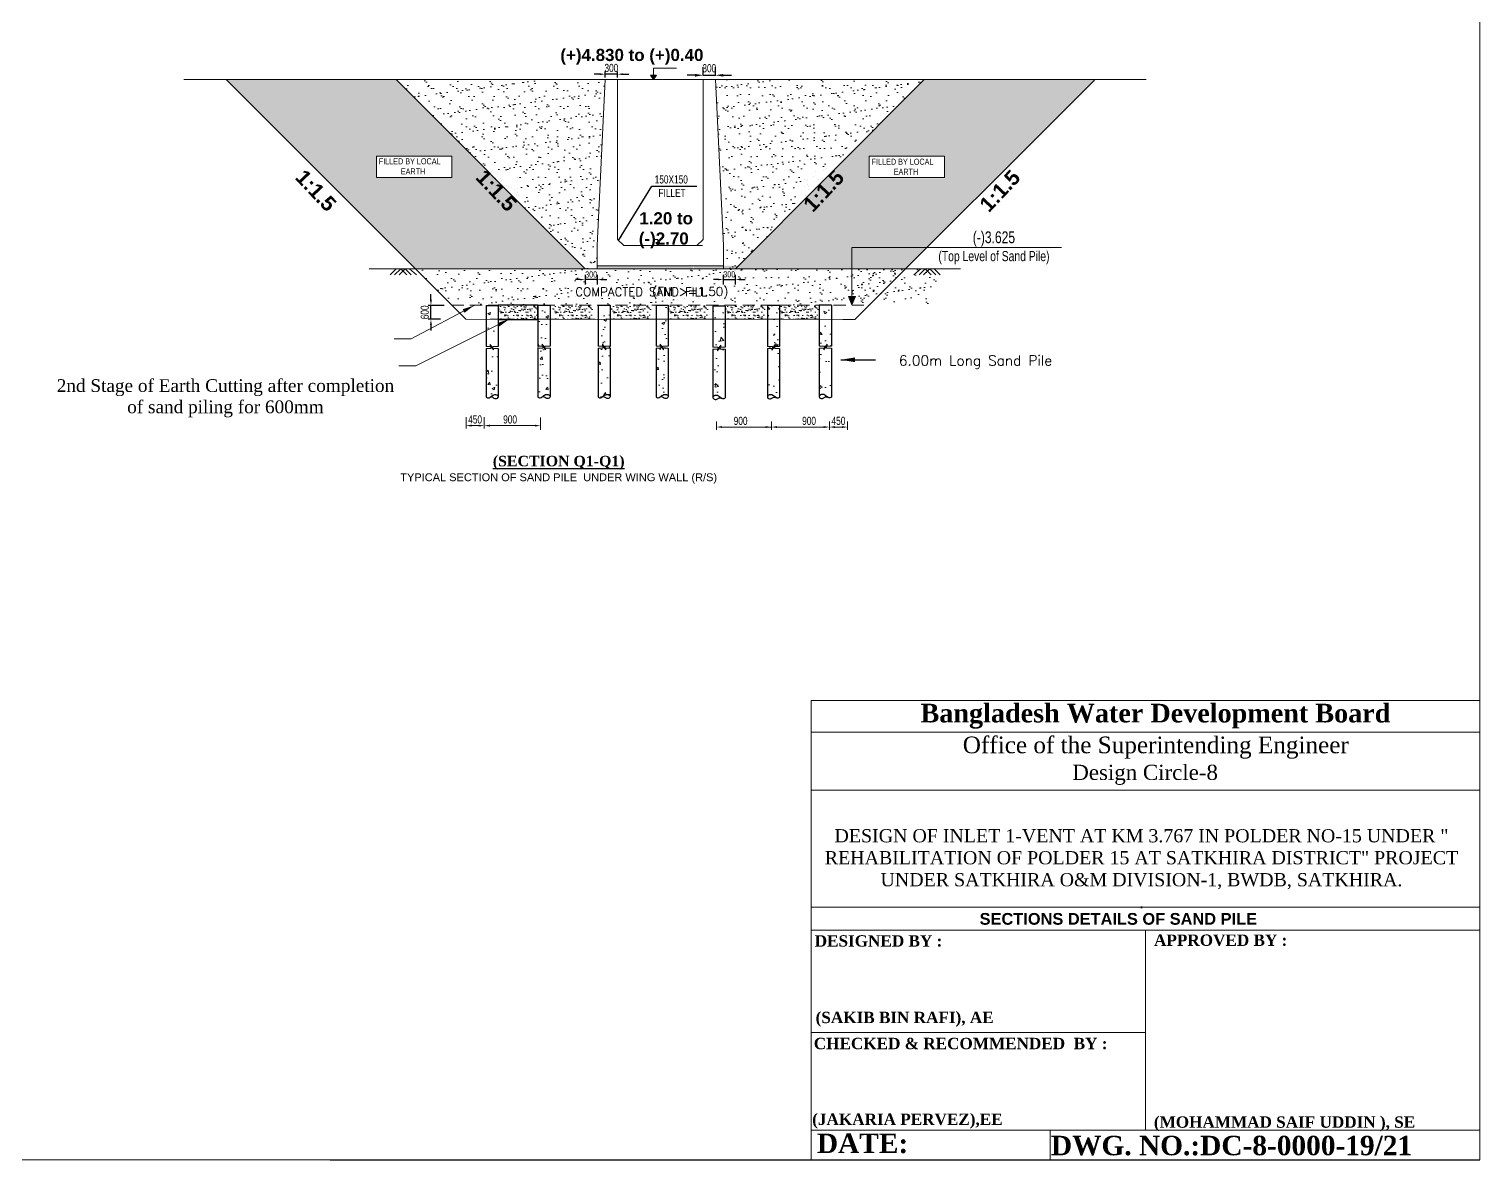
# Model space of a CAD drawing. Header units: inches. Extents: x -1277702 to 350617, y -622745 to 1282697.
# Drawn here: x -422908 to -387005, y 891317 to 919284 of the extents above; entities that cross this region are included whole.
import ezdxf

# ---------------------------------------------------------------- set-up
doc = ezdxf.new("R2010")
doc.units = ezdxf.units.IN
doc.header["$LTSCALE"] = 600
doc.header["$MEASUREMENT"] = 0
doc.linetypes.add('DASHED', pattern=[0.75, 0.5, -0.25])
for name, color, linetype, lineweight in [('DIM', 140, 'Continuous', 15), ('HATCH', 252, 'Continuous', 5), ('Left Bank Profile', 7, 'Continuous', 25), ('LINE', 7, 'Continuous', 20)]:
    doc.layers.add(name, color=color, linetype=linetype, lineweight=lineweight)
for name, color, linetype in [('P1', 7, 'Continuous'), ('TEXT', 7, 'Continuous'), ('TXT', 2, 'Continuous')]:
    doc.layers.add(name, color=color, linetype=linetype)
doc.styles.add('arial', font='swisscl.ttf')
doc.styles.add('BIG', font='ROMANT.SHX')
doc.styles.add('DIM', font='isocp3.shx')
doc.styles.add('dimText', font='ARIALN.TTF')
doc.dimstyles.new('3', dxfattribs={"dimtxt": 225, "dimasz": 350, "dimexe": 100, "dimexo": 25, "dimgap": 9, "dimtad": 0, "dimdec": 0, "dimzin": 0, "dimdsep": 46, "dimtxsty": 'Standard', "dimcen": 0, "dimclrd": 5, "dimclre": 6, "dimclrt": 1, "dimadec": 0, "dimazin": 0, "dimtfac": 1, "dimtdec": 0, "dimtofl": 0, "dimtmove": 2, "dimatfit": 3, "dimfxl": 1, "dimfrac": 1, "dimtolj": 1, "dimtzin": 0, "dimarcsym": 0})
doc.dimstyles.new('dim_100', dxfattribs={"dimtxt": 200, "dimasz": 200, "dimexe": 200, "dimexo": 100, "dimgap": 70, "dimtad": 1, "dimdec": 0, "dimzin": 0, "dimdsep": 46, "dimtxsty": 'DIM', "dimcen": 150, "dimclrd": 5, "dimclre": 5, "dimclrt": 7, "dimadec": 0, "dimazin": 0, "dimtfac": 1, "dimtdec": 0, "dimtmove": 0, "dimatfit": 3, "dimfxl": 20, "dimtolj": 1, "dimtzin": 0, "dimarcsym": 0})
doc.dimstyles.new('dim_230', dxfattribs={"dimtxt": 460, "dimasz": 460, "dimexe": 230, "dimexo": 100, "dimgap": 100, "dimtad": 1, "dimdec": 0, "dimzin": 0, "dimdsep": 46, "dimtxsty": 'dimText', "dimcen": 0.09, "dimclrd": 256, "dimclre": 256, "dimclrt": 7, "dimadec": 0, "dimazin": 0, "dimtfac": 1, "dimtdec": 0, "dimtofl": 0, "dimtmove": 0, "dimatfit": 3, "dimfxl": 1, "dimtolj": 1, "dimtzin": 0, "dimlwd": -1, "dimlwe": -1, "dimarcsym": 0})
doc.dimstyles.new('dim_60', dxfattribs={"dimtxt": 120, "dimasz": 120, "dimexe": 60, "dimexo": 60, "dimgap": 50, "dimtad": 1, "dimdec": 0, "dimzin": 0, "dimdsep": 46, "dimtxsty": 'DIM', "dimcen": 0.09, "dimclrd": 5, "dimclre": 5, "dimclrt": 7, "dimadec": 0, "dimazin": 0, "dimtfac": 1, "dimtdec": 0, "dimtmove": 0, "dimatfit": 3, "dimfxl": 1, "dimtolj": 1, "dimtzin": 0, "dimarcsym": 0})
doc.dimstyles.new('dim_70', dxfattribs={"dimtxt": 140, "dimasz": 140, "dimexe": 70, "dimexo": 40, "dimgap": 50, "dimtad": 1, "dimdec": 0, "dimzin": 0, "dimdsep": 46, "dimtxsty": 'arial', "dimcen": 0.09, "dimclrd": 5, "dimclre": 5, "dimclrt": 7, "dimadec": 0, "dimazin": 0, "dimtfac": 1, "dimtdec": 0, "dimtmove": 0, "dimatfit": 3, "dimfxl": 1, "dimtolj": 1, "dimtzin": 0, "dimarcsym": 0})

# ---------------------------------------------------------------- blocks, each defined once
blk = doc.blocks.new('*D56')
at = {"layer": 'DEFPOINTS', "color": 0, "ltscale": 50}
for p in [(-408648, 918167), (-408648, 918042), (-408348, 918042)]:
    blk.add_point(p, dxfattribs=at)
at = {"layer": 'HATCH', "color": 5, "lineweight": -2, "ltscale": 50}
for p, q in [((-408788, 918167), (-408928, 918167)), ((-408648, 918082), (-408648, 918237)), ((-408348, 918167), (-408648, 918167)), ((-408348, 918082), (-408348, 918237)), ((-408208, 918167), (-408068, 918167))]:
    blk.add_line(p, q, dxfattribs=at)
at = {"layer": 'HATCH', "color": 5, "ltscale": 50}
for points in [[(-408788, 918190), (-408788, 918144), (-408648, 918167)], [(-408208, 918190), (-408208, 918144), (-408348, 918167)]]:
    blk.add_solid(points, dxfattribs=at)
at = {"layer": 'HATCH', "color": 7, "ltscale": 50, "insert": (-408498, 918320), "char_height": 200, "attachment_point": 5, "style": 'arial'}
blk.add_mtext('\\A1;300', dxfattribs=at)
blk = doc.blocks.new('*D57')
at = {"layer": 'DEFPOINTS', "color": 0, "ltscale": 500}
for p in [(-409148, 913357), (-409148, 913087), (-408848, 913357)]:
    blk.add_point(p, dxfattribs=at)
at = {"layer": 'DIM', "color": 5, "lineweight": -2, "ltscale": 500}
for p, q in [((-409268, 913087), (-409388, 913087)), ((-409148, 913207), (-409148, 912967)), ((-408848, 913087), (-409148, 913087)), ((-408848, 913207), (-408848, 912967)), ((-408728, 913087), (-408608, 913087))]:
    blk.add_line(p, q, dxfattribs=at)
at = {"layer": 'DIM', "color": 5, "ltscale": 500}
for points in [[(-409268, 913107), (-409268, 913067), (-409148, 913087)], [(-408728, 913107), (-408728, 913067), (-408848, 913087)]]:
    blk.add_solid(points, dxfattribs=at)
at = {"layer": 'DIM', "color": 7, "ltscale": 500, "insert": (-408998, 913214), "char_height": 150, "attachment_point": 5, "style": 'arial'}
blk.add_mtext('\\A1;300', dxfattribs=at)
blk = doc.blocks.new('*D58')
at = {"layer": 'DEFPOINTS', "color": 0, "ltscale": 50}
for p in [(-406225, 918032), (-405925, 918141), (-405925, 918032)]:
    blk.add_point(p, dxfattribs=at)
at = {"layer": 'HATCH', "color": 5, "lineweight": -2, "ltscale": 50}
for p, q in [((-406425, 918141), (-406625, 918141)), ((-406225, 918132), (-406225, 918341)), ((-406225, 918141), (-405925, 918141)), ((-405925, 918132), (-405925, 918341)), ((-405725, 918141), (-405525, 918141))]:
    blk.add_line(p, q, dxfattribs=at)
at = {"layer": 'HATCH', "color": 5, "ltscale": 50}
for points in [[(-406425, 918174), (-406425, 918107), (-406225, 918141)], [(-405725, 918174), (-405725, 918107), (-405925, 918141)]]:
    blk.add_solid(points, dxfattribs=at)
at = {"layer": 'HATCH', "color": 7, "ltscale": 50, "insert": (-406075, 918313), "char_height": 200, "attachment_point": 5, "style": 'arial'}
blk.add_mtext('\\A1;300', dxfattribs=at)
blk = doc.blocks.new('*D59')
at = {"layer": 'DEFPOINTS', "color": 0, "ltscale": 500}
for p in [(-405730, 913358), (-405431, 913358), (-405431, 913089)]:
    blk.add_point(p, dxfattribs=at)
at = {"layer": 'DIM', "color": 5, "lineweight": -2, "ltscale": 500}
for p, q in [((-405850, 913089), (-405970, 913089)), ((-405730, 913209), (-405730, 912969)), ((-405730, 913089), (-405431, 913089)), ((-405431, 913209), (-405431, 912969)), ((-405311, 913089), (-405191, 913089))]:
    blk.add_line(p, q, dxfattribs=at)
at = {"layer": 'DIM', "color": 5, "ltscale": 500}
for points in [[(-405850, 913109), (-405850, 913069), (-405730, 913089)], [(-405311, 913109), (-405311, 913069), (-405431, 913089)]]:
    blk.add_solid(points, dxfattribs=at)
at = {"layer": 'DIM', "color": 7, "ltscale": 500, "insert": (-405581, 913216), "char_height": 150, "attachment_point": 5, "style": 'arial'}
blk.add_mtext('\\A1;300', dxfattribs=at)
blk = doc.blocks.new('RT')
at = {"layer": 'DIM', "ltscale": 50}
h = blk.add_hatch(dxfattribs=at)
h.set_pattern_fill('AR-CONC', color=8, scale=100, style=0)
h.set_pattern_definition([(50, (-3013919.5, 641592.65), (717.26018, -62.75213), [75, -825]), (355, (-3013919.5, 641592.65), (-138.75133, 752.19213), [60, -660]), (100.4514, (-3013859.75, 641587.4), (578.50938, 689.43954), [63.74019, -701.14211]), (46.1842, (-3013919.5, 641792.65), (1067.24105, -165.51901), [112.5, -1237.5]), (96.6356, (-3013830.6, 641778.9), (934.6627, 974.11787), [95.6103, -1051.713]), (351.1842, (-3013919.5, 641792.7), (934.66195, 974.1186), [90, -990]), (21, (-3013819.5, 641742.65), (596.90705, -402.61889), [75, -825]), (326, (-3013819.5, 641742.65), (243.31533, 725.15005), [60, -660]), (71.4514, (-3013769.8, 641709.1), (840.22263, 322.5305), [63.74019, -701.14211]), (37.5, (-3013919.52, 641592.65), (12.159855, 332.893854), [0, -652, 0, -670, 0, -662.5]), (7.5, (-3013919.52, 641592.65), (263.069537, 394.41171), [0, -382, 0, -637, 0, -252.5]), (327.5, (-3014142.52, 641592.65), (533.822436, -22.554872), [0, -250, 0, -780, 0, -1035]), (317.5, (-3014242.52, 641592.65), (583.18617, 100.10498), [0, -325, 0, -518, 0, -735])])
h.paths.add_polyline_path([(150, -2269), (138, -2291), (119, -2305), (97, -2311), (74, -2310), (52, -2302), (33, -2290), (15, -2276), (-6, -2267), (-29, -2266), (-52, -2273), (-64, -2281), (-86, -2289), (-109, -2290), (-130, -2283), (-150, -2271), (-150, 0), (150, 0)])
for points in [[(-150, -1014), (-44, -1014), (-44, -966), (22, -1055), (22, -1014), (150, -1014)], [(-150, -1063), (-29, -1063), (-29, -1015), (38, -1103), (38, -1063), (150, -1063)]]:
    blk.add_lwpolyline(points, dxfattribs=at)
at = {"layer": 'P1', "ltscale": 50}
for points in [[(-150, 0), (-150, -1014)], [(-150, 0), (150, 0)], [(150, 0), (150, -1014)], [(-150, -1063), (-150, -2271)], [(150, -1063), (150, -2253)]]:
    blk.add_lwpolyline(points, dxfattribs=at)
blk.add_spline([(-150, -2271), (-115, -2289), (-72, -2284), (-23, -2252), (15, -2223), (67, -2207), (106, -2210), (132, -2224), (144, -2239), (150, -2253), (150, -2266), (123, -2303), (73, -2309), (38, -2293), (10, -2273), (-18, -2265), (-51, -2273)], degree=3, dxfattribs=at)
blk = doc.blocks.new('PILE.5')
at = {"layer": 'HATCH', "color": 5}
blk.add_blockref('RT', (0, 0), dxfattribs=at)
blk = doc.blocks.new('*D60')
at = {"layer": 'DEFPOINTS', "color": 0, "ltscale": 50}
for p in [(-412963, 912451), (-412593, 912451), (-412684, 912105)]:
    blk.add_point(p, dxfattribs=at)
at = {"layer": 'HATCH', "color": 5, "lineweight": -2, "ltscale": 50}
for p, q in [((-412963, 912591), (-412963, 912731)), ((-412633, 912451), (-413033, 912451)), ((-412963, 912105), (-412963, 912451)), ((-412724, 912105), (-413033, 912105)), ((-412963, 911965), (-412963, 911825))]:
    blk.add_line(p, q, dxfattribs=at)
at = {"layer": 'HATCH', "color": 5, "ltscale": 50}
for points in [[(-412987, 912591), (-412940, 912591), (-412963, 912451)], [(-412987, 911965), (-412940, 911965), (-412963, 912105)]]:
    blk.add_solid(points, dxfattribs=at)
at = {"layer": 'HATCH', "color": 7, "ltscale": 50, "insert": (-413116, 912278), "char_height": 200, "attachment_point": 5, "rotation": 90, "style": 'arial'}
blk.add_mtext('\\A1;600', dxfattribs=at)

msp = doc.modelspace()

# ---------------------------------------------------------------- hatches: boundary and pattern name
at = {"layer": 'DIM', "ltscale": 500}
h = msp.add_hatch(color=15, dxfattribs=at)
h.dxf.hatch_style = 1
h.paths.add_polyline_path([(-407454.14096, 918142.79783), (-407528.70382, 918142.79783), (-407454.14096, 918031.94213)])
h.paths.add_polyline_path([(-407379.57809, 918142.79783), (-407454.14096, 918142.79783), (-407454.14096, 918031.94213)])
h = msp.add_hatch(color=15, dxfattribs=at)
h.dxf.hatch_style = 1
h.paths.add_polyline_path([(-407347.02601, 914005.84593), (-407396.73459, 914005.84593), (-407347.02601, 913931.94213)])
h.paths.add_polyline_path([(-407297.31743, 914005.84593), (-407347.02601, 914005.84593), (-407347.02601, 913931.94213)])
h = msp.add_hatch(color=8, dxfattribs=at)
h.dxf.hatch_style = 1
h.paths.add_polyline_path([(-402459.69937, 912666.97369), (-402546.5579, 912666.97369), (-402633.41642, 912666.97369), (-402546.5579, 912459.63293)])
at = {"layer": 'LINE', "ltscale": 50}
h = msp.add_hatch(dxfattribs=at)
h.set_pattern_fill('AR-SAND', color=0, scale=80, style=0)
h.set_pattern_definition([(37.5, (875924.14, 1508256.83), (-5.039469, 154.145902), [0, -121.6, 0, -136, 0, -130]), (7.5, (875924.14, 1508256.83), (141.582136, 225.771685), [0, -65.6, 0, -109.6, 0, -42]), (327.5, (875825.74, 1508256.83), (249.131349, 0.452724), [0, -40, 0, -144, 0, -188]), (317.5, (875825.74, 1508256.83), (240.490128, 70.214045), [0, -20, 0, -94.4, 0, -108])])
h.paths.add_polyline_path([(-413822.82912, 918031.94213), (-418025.3135, 918031.94213), (-413350.3135, 913356.94213), (-409147.82912, 913356.94213)])
h.paths.add_polyline_path([(-412443.24438, 915609.42883), (-414310.8712, 915609.42883), (-414310.8712, 916143.70173), (-412443.24438, 916143.70173)], flags=16)
h.paths.add_polyline_path([(-414308.85368, 915604.46497), (-412440.29979, 915604.46497), (-412440.29979, 916163.57139), (-414308.85368, 916163.57139)], flags=24)
h = msp.add_hatch(dxfattribs=at)
h.set_pattern_fill('AR-SAND', color=4, scale=200, style=0)
h.set_pattern_definition([(37.5, (-1474629.74, 2384197.3), (-12.59867, 385.364754), [0, -304, 0, -340, 0, -325]), (7.5, (-1474629.74, 2384197.3), (353.95534, 564.42921), [0, -164, 0, -274, 0, -105]), (327.5, (-1474875.74, 2384197.3), (622.82837, 1.13181), [0, -100, 0, -360, 0, -470]), (317.5, (-1474875.74, 2384197.3), (601.22532, 175.53511), [0, -50, 0, -236, 0, -270])])
h.paths.add_polyline_path([(-408647.82912, 918031.94213), (-413822.82912, 918031.94213), (-409146.91651, 913356.02951), (-408847.82912, 913355.96474), (-408847.82912, 913931.94213)])
h = msp.add_hatch(dxfattribs=at)
h.set_pattern_fill('AR-SAND', color=4, scale=200, style=0)
h.set_pattern_definition([(37.5, (-1476706.74, 2384197.3), (-12.59867, 385.364754), [0, -304, 0, -340, 0, -325]), (7.5, (-1476706.74, 2384197.3), (353.95534, 564.42921), [0, -164, 0, -274, 0, -105]), (327.5, (-1476952.74, 2384197.3), (622.82837, 1.13181), [0, -100, 0, -360, 0, -470]), (317.5, (-1476952.74, 2384197.3), (601.22532, 175.53511), [0, -50, 0, -236, 0, -270])])
h.paths.add_polyline_path([(-405918.699, 918031.94213), (-400743.699, 918031.94213), (-405419.61162, 913356.02951), (-405718.699, 913355.96474), (-405718.699, 913931.94213)])
h = msp.add_hatch(dxfattribs=at)
h.set_pattern_fill('AR-SAND', color=0, scale=80, style=0)
h.set_pattern_definition([(37.5, (873632.24, 1508247.58), (-5.039469, 154.145902), [0, -121.6, 0, -136, 0, -130]), (7.5, (873632.24, 1508247.58), (141.582136, 225.771685), [0, -65.6, 0, -109.6, 0, -42]), (327.5, (873533.84, 1508247.58), (249.131349, 0.452724), [0, -40, 0, -144, 0, -188]), (317.5, (873533.84, 1508247.58), (240.490128, 70.214045), [0, -20, 0, -94.4, 0, -108])])
h.paths.add_polyline_path([(-400255.65693, 915609.42883), (-402115.0182, 915609.42883), (-402115.0182, 915595.20917), (-400246.46432, 915595.20917), (-400246.46432, 916154.31558), (-402115.0182, 916154.31558), (-402115.0182, 916143.70173), (-400255.65693, 916143.70173)])
h.paths.add_polyline_path([(-400255.65693, 915609.42883), (-402112.07362, 915609.42883), (-402112.07362, 915600.17302), (-400244.4468, 915600.17302), (-400244.4468, 916134.44592), (-400255.65693, 916134.44592)])
h.paths.add_polyline_path([(-402123.28375, 916143.70173), (-400255.65693, 916143.70173), (-400255.65693, 915609.42883), (-402123.28375, 915609.42883)])
h.paths.add_polyline_path([(-400755.86945, 918031.94213), (-396538.38428, 918031.06611), (-401212.50826, 913356.94213), (-405423.80706, 913364.00452)])
at = {"layer": 'LINE', "lineweight": 15}
h = msp.add_hatch(dxfattribs=at)
h.set_pattern_fill('AR-CONC', color=1, scale=20, style=0)
h.set_pattern_definition([(50, (-696482.33, 878491.74), (143.452037, -12.550427), [15, -165]), (355, (-696482.33, 878491.74), (-27.75027, 150.43843), [12, -132]), (100.451444, (-696470.37, 878490.7), (115.70177, 137.888), [12.74804, -140.22842]), (46.1842, (-696482.33, 878531.74), (213.44827, -33.10386), [22.5, -247.5]), (96.635635, (-696464.54, 878528.99), (186.93239, 194.82372), [19.12207, -210.34275]), (351.18416, (-696482.33, 878531.74), (186.93239, 194.82372), [18, -198]), (21, (-696462.33, 878521.74), (119.38141, -80.52378), [15, -165]), (326, (-696462.33, 878521.74), (48.66307, 145.03001), [12, -132]), (71.451445, (-696452.38, 878515.03), (168.044475, 64.50623), [12.74804, -140.22842]), (37.5, (-696482.33, 878491.745), (2.431971, 66.578771), [0, -130.4, 0, -134, 0, -132.5]), (7.5, (-696482.33, 878491.745), (52.613907, 78.882342), [0, -76.4, 0, -127.4, 0, -50.5]), (327.5, (-696526.93, 878491.745), (106.764487, -4.510974), [0, -50, 0, -156, 0, -207]), (317.5, (-696546.93, 878491.745), (116.637234, 20.020996), [0, -65, 0, -103.6, 0, -147])])
h.paths.add_polyline_path([(-406477.21208, 913356.94213), (-406477.21208, 913431.94213), (-408847.82912, 913431.94213), (-408847.82912, 913356.94213)])
h.paths.add_polyline_path([(-403683.24226, 913356.94213), (-403683.24226, 913431.94213), (-406453.2484, 913431.94213), (-406462.55686, 913355.44963)])
at = {"layer": 'LINE', "ltscale": 50}
h = msp.add_hatch(dxfattribs=at)
h.set_pattern_fill('AR-SAND', color=4, scale=200, style=0)
h.set_pattern_definition([(37.5, (-1475363.44, 2392221.2), (-12.59867, 385.364754), [0, -304, 0, -340, 0, -325]), (7.5, (-1475363.44, 2392221.2), (353.95534, 564.42921), [0, -164, 0, -274, 0, -105]), (327.5, (-1475609.44, 2392221.2), (622.82837, 1.13181), [0, -100, 0, -360, 0, -470]), (317.5, (-1475609.44, 2392221.2), (601.22532, 175.53511), [0, -50, 0, -236, 0, -270])])
h.paths.add_polyline_path([(-413350.3135, 913356.94213), (-412448.60327, 912455.2319), (-400471.39865, 912455.2319), (-400469.5579, 912459.63293), (-400556.41642, 912667.30227), (-400470.29699, 912666.97648), (-400472.75642, 913356.94213)])
h.paths.add_polyline_path([(-409200.72817, 913327.86974), (-408794.93008, 913327.86974), (-408794.93008, 913099.59552), (-409200.72817, 913099.59552)], flags=24)
h.paths.add_polyline_path([(-403706.54012, 913329.41085), (-403300.74203, 913329.41085), (-403300.74203, 913101.13664), (-403706.54012, 913101.13664)], flags=24)
h.paths.add_polyline_path([(-405396.86019, 912533.19367), (-403105.71733, 912533.19367), (-403105.71733, 913021.97081), (-405396.86019, 913021.97081)], flags=24)
h.paths.add_polyline_path([(-409413.23536, 912624.2408), (-405365.54965, 912624.2408), (-405365.54965, 912945.0008), (-409413.23536, 912945.0008)], flags=24)
h = msp.add_hatch(dxfattribs=at)
h.set_pattern_fill('AR-SAND', color=4, scale=200, style=0)
h.set_pattern_definition([(37.5, (-1477440.44, 2392221.2), (-12.59867, 385.364754), [0, -304, 0, -340, 0, -325]), (7.5, (-1477440.44, 2392221.2), (353.95534, 564.42921), [0, -164, 0, -274, 0, -105]), (327.5, (-1477686.44, 2392221.2), (622.82837, 1.13181), [0, -100, 0, -360, 0, -470]), (317.5, (-1477686.44, 2392221.2), (601.22532, 175.53511), [0, -50, 0, -236, 0, -270])])
h.paths.add_polyline_path([(-401212.50826, 913356.94213), (-402549.75642, 913356.94213), (-402547.29699, 912666.97648), (-402546.5579, 912666.97369), (-402459.69937, 912667.30227), (-402546.5579, 912459.63293), (-402114.21849, 912455.2319)])
h = msp.add_hatch(dxfattribs=at)
h.set_pattern_fill('AR-SAND', color=0, scale=80, style=0)
h.set_pattern_definition([(37.5, (334354.61, -170646.43), (-5.039469, 154.145902), [0, -121.6, 0, -136, 0, -130]), (7.5, (334354.61, -170646.43), (141.582136, 225.771685), [0, -65.6, 0, -109.6, 0, -42]), (327.5, (334256.21, -170646.43), (249.131349, 0.452724), [0, -40, 0, -144, 0, -188]), (317.5, (334256.21, -170646.43), (240.49013, 70.214045), [0, -20, 0, -94.4, 0, -108])])
h.paths.add_polyline_path([(-410314.08038, 912104.76121), (-410314.08038, 912455.2319), (-411300.36968, 912455.2319), (-411300.36968, 912104.76121)])
h = msp.add_hatch(dxfattribs=at)
h.set_pattern_fill('AR-SAND', color=0, scale=80, style=0)
h.set_pattern_definition([(37.5, (335708.88, -170646.43), (-5.039469, 154.145902), [0, -121.6, 0, -136, 0, -130]), (7.5, (335708.88, -170646.43), (141.582136, 225.771685), [0, -65.6, 0, -109.6, 0, -42]), (327.5, (335610.48, -170646.43), (249.131349, 0.452724), [0, -40, 0, -144, 0, -188]), (317.5, (335610.48, -170646.43), (240.49013, 70.214045), [0, -20, 0, -94.4, 0, -108])])
h.paths.add_polyline_path([(-408959.81226, 912104.76121), (-408959.81226, 912455.2319), (-409946.10156, 912455.2319), (-409946.10156, 912104.76121)])
h = msp.add_hatch(dxfattribs=at)
h.set_pattern_fill('AR-SAND', color=0, scale=80, style=0)
h.set_pattern_definition([(37.5, (337148.16, -170646.43), (-5.039469, 154.145902), [0, -121.6, 0, -136, 0, -130]), (7.5, (337148.16, -170646.43), (141.582136, 225.771685), [0, -65.6, 0, -109.6, 0, -42]), (327.5, (337049.76, -170646.43), (249.131349, 0.452724), [0, -40, 0, -144, 0, -188]), (317.5, (337049.76, -170646.43), (240.49013, 70.214045), [0, -20, 0, -94.4, 0, -108])])
h.paths.add_polyline_path([(-407520.53816, 912104.76121), (-407520.53816, 912455.2319), (-408506.82747, 912455.2319), (-408506.82747, 912104.76121)])
h = msp.add_hatch(dxfattribs=at)
h.set_pattern_fill('AR-SAND', color=0, scale=80, style=0)
h.set_pattern_definition([(37.5, (338558.67, -170646.43), (-5.039469, 154.145902), [0, -121.6, 0, -136, 0, -130]), (7.5, (338558.67, -170646.43), (141.582136, 225.771685), [0, -65.6, 0, -109.6, 0, -42]), (327.5, (338460.27, -170646.43), (249.131349, 0.452724), [0, -40, 0, -144, 0, -188]), (317.5, (338460.27, -170646.43), (240.49013, 70.214045), [0, -20, 0, -94.4, 0, -108])])
h.paths.add_polyline_path([(-406110.02243, 912104.76121), (-406110.02243, 912455.2319), (-407096.31173, 912455.2319), (-407096.31173, 912104.76121)])
h = msp.add_hatch(dxfattribs=at)
h.set_pattern_fill('AR-SAND', color=0, scale=80, style=0)
h.set_pattern_definition([(37.5, (339974.48, -170646.43), (-5.039469, 154.145902), [0, -121.6, 0, -136, 0, -130]), (7.5, (339974.48, -170646.43), (141.582136, 225.771685), [0, -65.6, 0, -109.6, 0, -42]), (327.5, (339876.08, -170646.43), (249.131349, 0.452724), [0, -40, 0, -144, 0, -188]), (317.5, (339876.08, -170646.43), (240.49013, 70.214045), [0, -20, 0, -94.4, 0, -108])])
h.paths.add_polyline_path([(-404694.21691, 912104.76121), (-404694.21691, 912455.2319), (-405680.50621, 912455.2319), (-405680.50621, 912104.76121)])
h = msp.add_hatch(dxfattribs=at)
h.set_pattern_fill('AR-SAND', color=0, scale=80, style=0)
h.set_pattern_definition([(37.5, (341296.87, -170646.43), (-5.039469, 154.145902), [0, -121.6, 0, -136, 0, -130]), (7.5, (341296.87, -170646.43), (141.582136, 225.771685), [0, -65.6, 0, -109.6, 0, -42]), (327.5, (341198.47, -170646.43), (249.131349, 0.452724), [0, -40, 0, -144, 0, -188]), (317.5, (341198.47, -170646.43), (240.49013, 70.214045), [0, -20, 0, -94.4, 0, -108])])
h.paths.add_polyline_path([(-403371.81956, 912104.76121), (-403371.81956, 912455.2319), (-404358.10887, 912455.2319), (-404358.10887, 912104.76121)])

# ---------------------------------------------------------------- linework, layer by layer
at = {"color": 7, "lineweight": 15}
for p, q in [((-408847.82912, 913931.94213), (-408647.82912, 918031.94213)), ((-408347.82912, 914076.38401), (-408347.82912, 918031.94213)), ((-408202.89373, 918031.94213), (-407902.89373, 918031.94213)), ((-406225.24226, 914076.38401), (-406225.24226, 918031.94213)), ((-405725.24226, 913931.94213), (-405925.24226, 918031.94213)), ((-405480.30687, 918031.94213), (-405780.30687, 918031.94213)), ((-408847.82912, 913931.94213), (-408847.82912, 913356.94213)), ((-408347.82912, 914076.38401), (-408192.89859, 913931.94213)), ((-408192.89859, 913931.94213), (-406244.76406, 913931.94213)), ((-406225.24226, 914076.38401), (-406380.17279, 913931.94213)), ((-406244.76406, 913931.94213), (-406380.17279, 913931.94213)), ((-405725.24226, 913931.94213), (-405725.24226, 913356.94213)), ((-408847.82912, 913431.94213), (-406244.76406, 913431.94213)), ((-406244.76406, 913431.94213), (-405725.24226, 913431.94213)), ((-408847.82912, 913356.94213), (-406244.76406, 913356.94213)), ((-406244.76406, 913356.94213), (-405725.24226, 913356.94213))]:
    msp.add_line(p, q, dxfattribs=at)
at = {"color": 7}
msp.add_lwpolyline([(-411300.36968, 912104.76121), (-410314.08038, 912104.76121), (-410314.08038, 912455.2319), (-411300.36968, 912455.2319)], close=True, dxfattribs=at)
at = {"layer": 'DIM', "ltscale": 500}
msp.add_line((-402551.62502, 913881.74084), (-397364.10008, 913878.43888, 0), dxfattribs=at)
for points in [[(-407454.14096, 918031.94213), (-407528.70382, 918142.79783), (-407379.57809, 918142.79783)], [(-407347.02601, 913931.94213), (-407297.31743, 914005.84593), (-407396.73459, 914005.84593)]]:
    msp.add_lwpolyline(points, close=True, dxfattribs=at)
for points in [[(-407452.3437, 918142.79783), (-407452.3437, 918315.97321), (-406887.64539, 918315.97321)], [(-407347.02601, 914005.84593), (-407347.02601, 914081.75699), (-407412.46015, 914081.75699)], [(-402546.5579, 912459.63293), (-402551.60984, 913876.89777)], [(-402546.5579, 912459.63293), (-402633.41642, 912667.30227), (-402546.5579, 912666.97369)], [(-402546.5579, 912459.63293), (-402459.69937, 912667.30227), (-402546.5579, 912666.97369)]]:
    msp.add_lwpolyline(points, dxfattribs=at)
at = {"layer": 'HATCH', "color": 8, "lineweight": 15}
msp.add_line((-407660.53668, 918031.94213), (-407236.96169, 918031.94213), dxfattribs=at)
at = {"layer": 'HATCH', "color": 5, "ltscale": 50}
for p, q in [((-412094.76406, 909688.54475), (-412094.76406, 909406.23559)), ((-411784.76406, 909476.23559), (-411954.76406, 909476.23559)), ((-411644.76406, 909688.54475), (-411644.76406, 909406.23559)), ((-411644.76406, 909675.87508), (-411644.76406, 909406.23559)), ((-410390.80629, 909476.23559), (-411504.76406, 909476.23559)), ((-410250.80629, 909675.87508), (-410250.80629, 909406.23559)), ((-410250.80629, 909570.9652), (-410250.80629, 909371.14546)), ((-405896.74428, 909577.9652), (-405896.74428, 909371.14546)), ((-405896.74428, 909577.9652), (-405896.74428, 909371.14546)), ((-405756.74428, 909441.14546), (-404537.59263, 909441.14546)), ((-404537.59263, 909577.9652), (-404537.59263, 909371.14546)), ((-404537.59263, 909570.9652), (-404537.59263, 909371.14546)), ((-404397.59263, 909441.14546), (-403170.34487, 909441.14546)), ((-403104.05338, 909577.9652), (-403104.05338, 909371.14546)), ((-403104.05338, 909570.9652), (-403104.05338, 909371.14546)), ((-402964.05338, 909441.14546), (-402794.05338, 909441.14546)), ((-402654.05338, 909577.9652), (-402654.05338, 909371.14546))]:
    msp.add_line(p, q, dxfattribs=at)
for points in [[(-414310.8712, 916143.70173), (-412443.24438, 916143.70173), (-412443.24438, 915609.42883), (-414310.8712, 915609.42883)], [(-400255.65693, 916143.70173), (-402123.28375, 916143.70173), (-402123.28375, 915609.42883), (-400255.65693, 915609.42883)]]:
    msp.add_lwpolyline(points, close=True, dxfattribs=at)
msp.add_lwpolyline([(-414489.5389, 913356.94213), (-399862.35181, 913356.94213)], dxfattribs=at)
at = {"layer": 'HATCH', "color": 8, "lineweight": 15}
for points in [[(-413821.9832, 913355.40101), (-413971.78402, 913205.60019)], [(-413711.68991, 913355.40101), (-413861.49074, 913205.60019)], [(-413601.39663, 913355.40101), (-413751.19745, 913205.60019)], [(-413711.68991, 913355.40101), (-413561.88909, 913205.60019)], [(-413601.39663, 913355.40101), (-413451.5958, 913205.60019)], [(-413491.10334, 913355.40101), (-413319.38663, 913205.60019)], [(-400842.35843, 913356.94213), (-401014.07514, 913207.14131)], [(-400732.06514, 913356.94213), (-400881.86596, 913207.14131)], [(-400621.77185, 913356.94213), (-400771.57267, 913207.14131)], [(-400732.06514, 913356.94213), (-400582.26432, 913207.14131)], [(-400621.77185, 913356.94213), (-400471.97103, 913207.14131)], [(-400511.47856, 913356.94213), (-400361.67774, 913207.14131)]]:
    msp.add_lwpolyline(points, dxfattribs=at)
at = {"layer": 'HATCH', "color": 5, "ltscale": 50}
for points in [[(-411954.76406, 909499.56892), (-411954.76406, 909452.90225), (-412094.76406, 909476.23559)], [(-411784.76406, 909499.56892), (-411784.76406, 909452.90225), (-411644.76406, 909476.23559)], [(-411504.76406, 909499.56892), (-411504.76406, 909452.90225), (-411644.76406, 909476.23559)], [(-410390.80629, 909499.56892), (-410390.80629, 909452.90225), (-410250.80629, 909476.23559)], [(-405756.74428, 909464.47879), (-405756.74428, 909417.81213), (-405896.74428, 909441.14546)], [(-404677.59263, 909464.47879), (-404677.59263, 909417.81213), (-404537.59263, 909441.14546)], [(-404397.59263, 909464.47879), (-404397.59263, 909417.81213), (-404537.59263, 909441.14546)], [(-403244.05338, 909464.47879), (-403244.05338, 909417.81213), (-403104.05338, 909441.14546)], [(-402964.05338, 909464.47879), (-402964.05338, 909417.81213), (-403104.05338, 909441.14546)], [(-402794.05338, 909464.47879), (-402794.05338, 909417.81213), (-402654.05338, 909441.14546)]]:
    msp.add_solid(points, dxfattribs=at)
at = {"layer": 'Left Bank Profile'}
msp.add_lwpolyline([(-415455.90614, 891317.22272), (-387005.36567, 891317.22272)], dxfattribs=at)
msp.add_lwpolyline([(-415455.90614, 891317.22272), (-387005.36567, 891317.22272)], dxfattribs=at)
at = {"layer": 'LINE'}
for p, q in [((-419076.64947, 918031.94213), (-395263.76289, 918031.94213)), ((-412098.77239, 912105.40101), (-402471.76406, 912097.68632)), ((-403555.16233, 902679.72617), (-387005.36567, 902679.72617)), ((-403555.16233, 902679.72617), (-403555.16233, 896871.16652)), ((-403555.16233, 901895.06101), (-387005.36567, 901895.06101)), ((-403555.16233, 900461.87181), (-387005.36567, 900461.87181)), ((-403555.16233, 897571.19449), (-387005.36567, 897571.19449)), ((-403555.16233, 897002.74879), (-387005.36567, 897002.74879)), ((-403555.16233, 891317.22272), (-403555.16233, 896871.16652)), ((-395280.264, 897002.74879), (-395280.264, 892051.64926)), ((-403555.16233, 894467.80991), (-395280.264, 894467.80991)), ((-403555.16233, 892051.64926), (-387005.36567, 892051.64926)), ((-400449.98395, 892051.64926), (-387005.36567, 892051.64926)), ((-400449.98395, 892051.64926), (-387005.36567, 892051.64926)), ((-400449.98395, 892051.64926), (-387005.36567, 892051.64926))]:
    msp.add_line(p, q, dxfattribs=at)
at = {"layer": 'LINE', "linetype": 'DASHED'}
msp.add_line((-412448.60327, 912455.2319), (-402114.21849, 912455.2319), dxfattribs=at)
at = {"layer": 'LINE', "color": 7, "lineweight": 9}
for p, q in [((-397640.15494, 892051.64926), (-397640.15494, 891317.22272)), ((-387005.36567, 891317.22272), (-403004.45962, 891317.22272)), ((-390419.55685, 891317.22272), (-389300.66028, 891317.22272))]:
    msp.add_line(p, q, dxfattribs=at)
at = {"layer": 'LINE'}
msp.add_lwpolyline([(-387005.36567, 891317.22272), (-454118.54873, 891317.22272), (-454118.54873, 938775.83074), (-387005.36567, 938775.83074)], close=True, dxfattribs=at)
for points in [[(-418023.77239, 918030.40101), (-412098.77239, 912105.40101)], [(-413822.82912, 918031.94213), (-409147.82912, 913356.94213)], [(-400754.32834, 918033.48324), (-405430.86945, 913356.94213)], [(-396546.76406, 918022.68632), (-402471.76406, 912097.68632)], [(-411494.76406, 912105.40101), (-410894.76406, 912105.40101)], [(-410400.36968, 912105.40101), (-409800.36968, 912105.40101)], [(-409500.36968, 912105.40101), (-408900.36968, 912105.40101)], [(-408600.36968, 912105.40101), (-407719.05081, 912105.40101)], [(-406094.76406, 912105.40101), (-407871.83274, 912105.40101)], [(-406563.40368, 912105.40101), (-407871.83274, 912105.40101)], [(-407613.44519, 912105.40101), (-406863.40368, 912105.40101)], [(-407571.83274, 912105.40101), (-406671.76406, 912105.40101)], [(-406371.76406, 912105.40101), (-405771.76406, 912105.40101)], [(-405754.5099, 912105.40101), (-405154.5099, 912105.40101)], [(-404854.5099, 912105.40101), (-404254.5099, 912105.40101)], [(-403954.5099, 912105.40101), (-403354.5099, 912105.40101)], [(-402771.76406, 912097.68632), (-402471.76406, 912097.68632)], [(-402771.76406, 912097.68632), (-402471.76406, 912097.68632)]]:
    msp.add_lwpolyline(points, dxfattribs=at)

# ---------------------------------------------------------------- block references
at = {"layer": 'HATCH', "color": 5}
for p in [(-411450.36968, 912450.63293), (-410164.08038, 912455.2319), (-408677.24284, 912455.2319), (-407243.56849, 912455.2319)]:
    msp.add_blockref('PILE.5', p, dxfattribs=at)
at = {"layer": 'HATCH', "color": 5, "xscale": -1}
for p in [(-405833.8922, 912431.24968), (-404485.97971, 912446.60373), (-403204.5099, 912455.2319)]:
    msp.add_blockref('PILE.5', p, dxfattribs=at)

# ---------------------------------------------------------------- texts
at = {"layer": 'HATCH', "color": 7, "ltscale": 50, "char_height": 200, "attachment_point": 5, "style": 'arial'}
for s, insert in [('\\A1;450', (-411869.76406, 909628.35018)), ('\\A1;900', (-411004.06244, 909628.35018)), ('\\A1;900', (-405300.35081, 909593.26006)), ('\\A1;900', (-403606.46699, 909593.26006)), ('\\A1;450', (-402879.05338, 909593.26006))]:
    msp.add_mtext(s, dxfattribs=dict(at, insert=insert))
at = {"layer": 'LINE', "style": 'BIG'}
for s, p in [('COMPACTED SAND FILL', (-409390.32393, 912677.7008)), (' (FM >=1.50)', (-407636.7859, 912685.93653))]:
    msp.add_text(s, height=213.84, dxfattribs=at).set_placement(p)
at = {"layer": 'LINE', "attachment_point": 8, "style": 'BIG'}
for s, insert, char_height, width in [('6.00m Long Sand Pile', (-399488.6483, 910878.9854), 250, 11058.0053437), ('{\\fTimes New Roman|b0|i0|c0|p18;2nd Stage of Earth Cutting after completion of sand piling for 600mm}', (-418047.02592, 909680.28022), 315, 8437.375576)]:
    msp.add_mtext(s, dxfattribs=dict(at, insert=insert, char_height=char_height, width=width))
at = {"layer": 'LINE', "color": 7, "lineweight": 9}
for s, insert, char_height, width, attachment_point in [('{\\fTimes New Roman|b1|i0|c0|p18;Bangladesh Water Development Board}', (-400848.40023, 902597.86919), 461.0743465, 16561.6407069, 1), ('{\\fTimes New Roman|b0|i0|c0|p18;Office of the Superintending Engineer}', (-399803.35797, 901787.10929), 412.6172954, 14821.0791608, 1), ('{\\fTimes New Roman|b0|i0|c0|p18;Design Circle-8}', (-397092.73526, 901089.93753), 375.1066322, 13473.708328, 1), ('{\\fTimes New Roman Greek|b0|i0|c0|p18;\\C256;DESIGN OF INLET 1-VENT AT KM 3.767 IN POLDER NO-15 UNDER " REHABILITATION OF POLDER 15 AT SATKHIRA DISTRICT" PROJECT UNDER SATKHIRA O&M DIVISION-1, BWDB, SATKHIRA.\\P\\A1;\\fArial|b0|i0|c0|p34;.}', (-395381.28734, 897541.29089), 326.04, 16455.1137545, 8), ('{\\fArial|b1|i0|c0|p34;\\C0;SECTIONS DETAILS OF SAND PILE}', (-395954.24792, 897130.26183), 289.9574438, 14657.1961368, 8)]:
    msp.add_mtext(s, dxfattribs=dict(at, insert=insert, char_height=char_height, width=width, attachment_point=attachment_point))
at = {"layer": 'LINE', "color": 7, "lineweight": 9, "attachment_point": 1}
for s, insert, char_height in [('{\\fTimes New Roman|b1|i0|c0|p18;DESIGNED BY :}', (-403466.40845, 896874.2881), 280.6920377), ('{\\fTimes New Roman|b1|i0|c0|p18;APPROVED BY :}', (-395070.49024, 896892.45607), 280.6920377), ('{\\fTimes New Roman|b1|i0|c0|p18;\\C0;(SAKIB BIN RAFI), AE}', (-403443.92779, 894981.93374), 280.6920377), ('{\\fTimes New Roman|b1|i0|c0|p18;CHECKED & RECOMMENDED  BY :}', (-403489.48095, 894337.58447), 280.6920377), ('{\\fTimes New Roman|b1|i0|c0|p18;\\C0;(JAKARIA PERVEZ),EE }', (-403528.49377, 892464.0131), 280.6920377), ('{\\fTimes New Roman|b1|i0|c0|p18;\\C0;(MOHAMMAD SAIF UDDIN ), SE}', (-395073.93811, 892395.30244), 280.6920377), ('{\\fTimes New Roman|b1|i0|c0|p18;DATE:}', (-403412.97028, 891969.73231), 480.945158), (' {\\fTimes New Roman|b1|i0|c0|p18;DWG. NO.:DC-8-0000-19/21}', (-397800.92333, 891915.22032), 480.945158)]:
    msp.add_mtext(s, dxfattribs=dict(at, insert=insert, char_height=char_height))
at = {"layer": 'TEXT', "color": 0, "char_height": 150, "width": 1814.6494774, "attachment_point": 4, "style": 'arial'}
for insert in [(-414277.04131, 915887.70167), (-402081.28375, 915877.20167)]:
    msp.add_mtext('\\pi22.877;FILLED BY LOCAL \\P\\pi568.96;EARTH', dxfattribs=dict(at, insert=insert))
at = {"layer": 'TEXT', "ltscale": 500, "char_height": 368.7936, "width": 1223.6417743, "attachment_point": 5, "style": 'arial'}
for insert, rotation in [((-415807.7237, 915289.91501), 313.324503225), ((-411344.10705, 915289.91501), 313.324503225), ((-403243.46133, 915281.39391), 46.675496775), ((-398885.17953, 915281.39391), 46.675496775)]:
    msp.add_mtext('{\\fArial|b1|i0|c0|p34;\\C6;1:1.5}', dxfattribs=dict(at, insert=insert, rotation=rotation))
at = {"layer": 'TEXT', "color": 6, "insert": (-399031.95952, 913874.0685, 0), "char_height": 250, "width": 4868.7507395, "attachment_point": 5, "style": 'arial'}
msp.add_mtext('{\\H1.167x;\\C7;(-)3.625 \\P\\H0.8571x;(Top Level of Sand Pile)}', dxfattribs=at)
at = {"layer": 'TXT', "color": 0, "style": 'arial'}
for s, insert, char_height, width, attachment_point in [('{\\fArial|b1|i0|c0|p34;\\C6;(+)4.830 to (+)0.40}', (-407990.45808, 918597.76352), 300, 4316.246749, 5), ('\\pi384.95;150X150\\P\\pi478.61;FILLET', (-407811.38859, 915398.50567), 200, 1844.8022414, 4), ('{\\fArial|b1|i0|c0|p34;\\C6; 1.20 to (-)2.70}', (-407201.3555, 914308.1515), 300, 2239.246749, 5)]:
    msp.add_mtext(s, dxfattribs=dict(at, insert=insert, char_height=char_height, width=width, attachment_point=attachment_point))
at = {"layer": 'TXT', "color": 6, "ltscale": 50, "insert": (-409801.78491, 908730.45684, 0), "char_height": 260, "width": 10184.47254, "attachment_point": 2}
msp.add_mtext('{\\fTimes New Roman|b1|i0|c0|p18;\\L(SECTION Q1-Q1)\\P\\fArial|b0|i0|c0|p34;\\H0.75x;\\l\\C0;TYPICAL SECTION OF SAND PILE  UNDER WING WALL (R/S)}', dxfattribs=at)

# ---------------------------------------------------------------- dimensions: what is measured, and where the dimension line sits
at = {"layer": 'DIM', "ltscale": 500}
for base, p1, p2, picture, middle in [((-409147.82912, 913087.09552), (-408847.82912, 913356.94213), (-409147.82912, 913356.94213), '*D57', (-408997.82912, 913087.09552)), ((-405430.86945, 913088.63664), (-405730.41271, 913358.48324), (-405430.86945, 913358.48324), '*D59', (-405580.64108, 913088.63664))]:
    dim = msp.add_linear_dim(base=base, p1=p1, p2=p2, dimstyle='dim_60', override={"dimtxt": 150, "dimexe": 120, "dimtxsty": 'arial', "dimfxl": 120, "dimfxlon": 1}, dxfattribs=at)
    dim.commit()
    dim.dimension.update_dxf_attribs({"geometry": picture, "text_midpoint": middle, "dimtype": 160})
at = {"layer": 'HATCH', "color": 5, "ltscale": 50}
dim = msp.add_linear_dim(base=(-408647.82912, 918167.07119), p1=(-408347.82912, 918041.86008), p2=(-408647.82912, 918041.86008), dimstyle='dim_70', override={"dimtxt": 200}, dxfattribs=at)
dim.commit()
dim.dimension.update_dxf_attribs({"geometry": '*D56', "text_midpoint": (-408497.82912, 918167.07119), "dimtype": 160})
at = {"layer": 'HATCH', "ltscale": 50}
dim = msp.add_linear_dim(base=(-405925.24226, 918140.83323), p1=(-406225.24226, 918031.94213), p2=(-405925.24226, 918031.94213), dimstyle='dim_100', override={"dimtxsty": 'arial', "dimtmove": 1}, dxfattribs=at)
dim.commit()
dim.dimension.update_dxf_attribs({"geometry": '*D58', "text_midpoint": (-406075.24226, 918140.83323), "dimtype": 160})
at = {"layer": 'HATCH', "color": 5, "ltscale": 50}
dim = msp.add_linear_dim(base=(-412963.28455, 912450.66692), p1=(-412684.1738, 912105.40101), p2=(-412592.66722, 912450.66692), angle=90, text='600', dimstyle='dim_70', override={"dimtxt": 200}, dxfattribs=at)
dim.commit()
dim.dimension.update_dxf_attribs({"geometry": '*D60', "text_midpoint": (-412963.28455, 912278.03397), "dimtype": 160})

# ---------------------------------------------------------------- leaders
at = {"layer": 'DIM', "ltscale": 500}
for points in [[(-411890.46338, 912450.67009), (-413455.43155, 911620.69332), (-413873.91646, 911620.88765)], [(-411027.35977, 912105.40101), (-413336.65885, 910956.61138), (-413755.14376, 910956.80571)]]:
    msp.add_leader(points, dimstyle='dim_230', override={"dimasz": 300}, dxfattribs=at)
at = {"layer": 'LINE'}
msp.add_leader([(-408321.41239, 914051.75566), (-407500.66573, 915398.50567), (-406386.38631, 915398.50567)], dimstyle='dim_60', dxfattribs=at)
msp.add_leader([(-402823.29014, 911104.21144), (-401959.24855, 911104.21144)], dimstyle='3', override={"dimgap": 9, "dimtad": 0, "dimfxl": 700}, dxfattribs=at)

doc.saveas('drawing.dxf')
